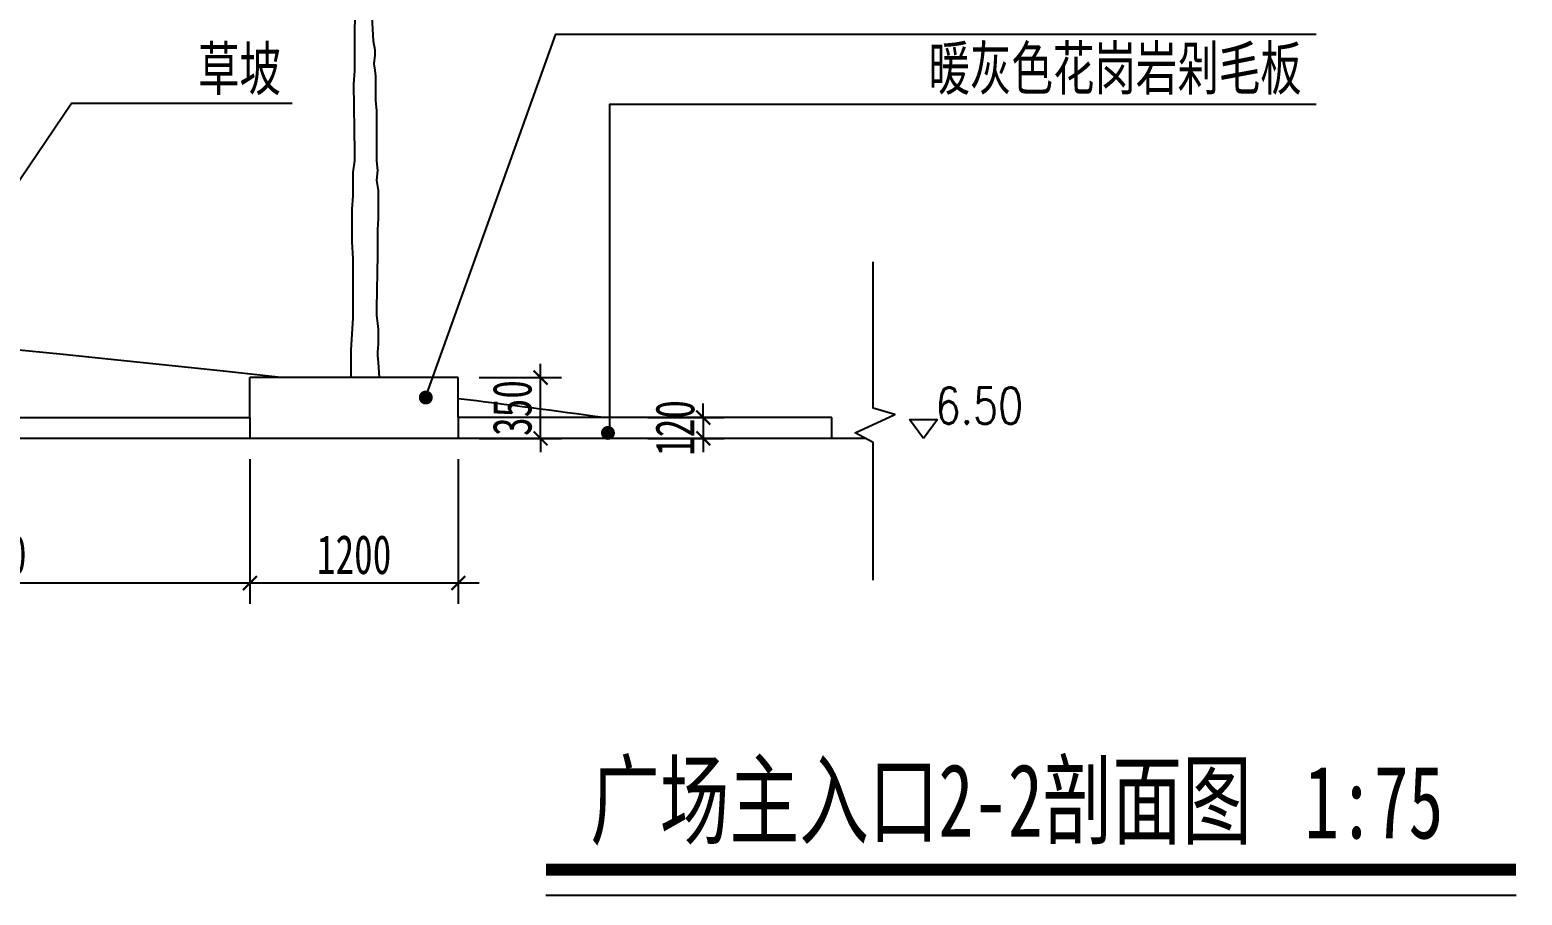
# Model space of a CAD drawing. Extents: x 225307 to 340959, y 27372 to 84205.
# Drawn here: x 329248 to 337840, y 59782 to 64764 of the extents above; entities that cross this region are included whole.
import ezdxf
from ezdxf.enums import TextEntityAlignment as Align

# ---------------------------------------------------------------- set-up
doc = ezdxf.new("R2010")
doc.units = 0
doc.header["$MEASUREMENT"] = 0
doc.linetypes.add('CONTINOUS', pattern=[0])
doc.linetypes.add('DASHED', pattern=[0.75, 0.5, -0.25])
doc.layers.get('0').update_dxf_attribs({"linetype": 'CONTINUOUS'})
doc.layers.get('DEFPOINTS').update_dxf_attribs({"linetype": 'DASHED'})
for name, color, linetype in [('3', 7, 'CONTINUOUS'), ('4', 4, 'CONTINUOUS'), ('GCD', 1, 'CONTINUOUS'), ('LAYER4', 4, 'CONTINUOUS'), ('PH', 8, 'CONTINUOUS'), ('道路', 3, 'CONTINUOUS')]:
    doc.layers.add(name, color=color, linetype=linetype)
doc.styles.add('DIM_FONT', font='@SimSun.ttf', dxfattribs={"width": 0.8})
doc.styles.add('HZ', font='rs', dxfattribs={"width": 0.8, "bigfont": 'hztxt'})
doc.styles.add('宋体', font='SimSun.ttf', dxfattribs={"width": 0.7})
doc.dimstyles.new('NORMAL', dxfattribs={"dimtxt": 300, "dimasz": 1, "dimexe": 250, "dimexo": 300, "dimgap": 150, "dimtad": 1, "dimdec": 0, "dimzin": 0, "dimtxsty": 'DIM_FONT', "dimblk": '_DIMX', "dimblk1": 'ARCHTICK', "dimblk2": 'ARCHTICK', "dimcen": 0.09, "dimdle": 20, "dimclrd": 4, "dimclre": 4, "dimclrt": 7, "dimazin": 3, "dimtfac": 1, "dimtdec": 0, "dimtix": 1, "dimtmove": 0, "dimatfit": 3, "dimtolj": 1, "dimtzin": 0})

# ---------------------------------------------------------------- blocks, each defined once
blk = doc.blocks.new('A$C434820D8')
at = {"layer": 'PH', "color": 2, "linetype": 'CONTINOUS', "const_width": 10}
blk.add_lwpolyline([(5, 10, 1), (15, 10, 1)], format="xyb", close=True, dxfattribs=at)
blk = doc.blocks.new('_ARCHTICK')
at = {"color": 0, "linetype": 'BYBLOCK', "const_width": 0.15}
blk.add_lwpolyline([(-0.5, -0.5), (0.5, 0.5)], dxfattribs=at)
blk = doc.blocks.new('*D147')
at = {"color": 8, "linetype": 'BYBLOCK'}
for p, q in [((338208.8, 62531.9), (338208.8, 62611.9)), ((337889, 62531.9), (338328.8, 62531.9)), ((338208.8, 62531.9), (338208.8, 62411.9)), ((337889, 62411.9), (338328.8, 62411.9)), ((338208.8, 62411.9), (338208.8, 62331.9))]:
    blk.add_line(p, q, dxfattribs=at)
at = {"layer": 'DEFPOINTS', "color": 0, "linetype": 'BYBLOCK'}
for p in [(337769, 62531.9), (337769, 62411.9), (338208.8, 62411.9)]:
    blk.add_point(p, dxfattribs=at)
at = {"color": 8, "linetype": 'BYBLOCK', "xscale": 80, "yscale": 80, "zscale": 80}
for p, rotation in [((338208.8, 62531.9), 270), ((338208.8, 62411.9), 90)]:
    blk.add_blockref('_ARCHTICK', p, dxfattribs=dict(at, rotation=rotation))
at = {"color": 4, "linetype": 'BYBLOCK', "insert": (338046.3, 62471.9), "char_height": 225, "attachment_point": 5, "rotation": 90, "style": '宋体'}
blk.add_mtext('\\A1;120', dxfattribs=at)
blk = doc.blocks.new('_DIMX')
blk.add_line((-150, 0), (150, 0))
at = {"const_width": 50}
blk.add_lwpolyline([(-70, -70), (70, 70)], dxfattribs=at)
blk = doc.blocks.new('*D148')
at = {"color": 8, "linetype": 'BYBLOCK'}
for p, q in [((337271.9, 62761.9), (337271.9, 62841.9)), ((336918.4, 62761.9), (337391.9, 62761.9)), ((337271.9, 62411.9), (337271.9, 62761.9)), ((336918.4, 62411.9), (337391.9, 62411.9)), ((337271.9, 62411.9), (337271.9, 62331.9))]:
    blk.add_line(p, q, dxfattribs=at)
at = {"layer": 'DEFPOINTS', "color": 0, "linetype": 'BYBLOCK'}
for p in [(336798.4, 62761.9), (337271.9, 62761.9), (336798.4, 62411.9)]:
    blk.add_point(p, dxfattribs=at)
at = {"color": 8, "linetype": 'BYBLOCK', "xscale": 80, "yscale": 80, "zscale": 80}
for p, rotation in [((337271.9, 62761.9), 270), ((337271.9, 62411.9), 90)]:
    blk.add_blockref('_ARCHTICK', p, dxfattribs=dict(at, rotation=rotation))
at = {"color": 4, "linetype": 'BYBLOCK', "insert": (337109.4, 62586.9), "char_height": 225, "attachment_point": 5, "rotation": 90, "style": '宋体'}
blk.add_mtext('\\A1;350', dxfattribs=at)
blk = doc.blocks.new('*D149')
at = {"color": 8, "linetype": 'BYBLOCK'}
for p, q in [((335598.4, 62291.9), (335598.4, 61459.2)), ((336798.4, 62291.9), (336798.4, 61459.2)), ((336918.4, 61579.2), (335478.4, 61579.2))]:
    blk.add_line(p, q, dxfattribs=at)
at = {"layer": 'DEFPOINTS', "color": 0, "linetype": 'BYBLOCK'}
for p in [(335598.4, 62411.9), (336798.4, 62411.9), (335598.4, 61579.2)]:
    blk.add_point(p, dxfattribs=at)
at = {"color": 8, "linetype": 'BYBLOCK', "xscale": 80, "yscale": 80, "zscale": 80, "rotation": 180}
blk.add_blockref('_ARCHTICK', (335598.4, 61579.2), dxfattribs=at)
at = {"color": 8, "linetype": 'BYBLOCK', "xscale": 80, "yscale": 80, "zscale": 80}
blk.add_blockref('_ARCHTICK', (336798.4, 61579.2), dxfattribs=at)
at = {"color": 4, "linetype": 'BYBLOCK', "insert": (336198.4, 61741.7), "char_height": 225, "attachment_point": 5, "style": '宋体'}
blk.add_mtext('\\A1;1200', dxfattribs=at)
blk = doc.blocks.new('*D150')
at = {"color": 8, "linetype": 'BYBLOCK'}
for p, q in [((332598.4, 62291.9), (332598.4, 61459.2)), ((335598.4, 62291.9), (335598.4, 61459.2)), ((335718.4, 61579.2), (332478.4, 61579.2))]:
    blk.add_line(p, q, dxfattribs=at)
at = {"layer": 'DEFPOINTS', "color": 0, "linetype": 'BYBLOCK'}
for p in [(332598.4, 62411.9), (335598.4, 62411.9), (332598.4, 61579.2)]:
    blk.add_point(p, dxfattribs=at)
at = {"color": 8, "linetype": 'BYBLOCK', "xscale": 80, "yscale": 80, "zscale": 80, "rotation": 180}
blk.add_blockref('_ARCHTICK', (332598.4, 61579.2), dxfattribs=at)
at = {"color": 8, "linetype": 'BYBLOCK', "xscale": 80, "yscale": 80, "zscale": 80}
blk.add_blockref('_ARCHTICK', (335598.4, 61579.2), dxfattribs=at)
at = {"color": 4, "linetype": 'BYBLOCK', "insert": (334098.4, 61741.7), "char_height": 225, "attachment_point": 5, "style": '宋体'}
blk.add_mtext('\\A1;3000', dxfattribs=at)
blk = doc.blocks.new('A$C6FD46A49')
at = {"layer": '3', "color": 1}
blk.add_solid([(0, 54.6), (81.3, 54.6), (40.7, 0), (0, 54.6)], dxfattribs=at)
at = {"layer": 'LAYER4', "color": 1}
for p, q in [((0, 54.6), (81.3, 54.6)), ((40.7, 0), (0, 54.6)), ((81.3, 54.6), (40.7, 0))]:
    blk.add_line(p, q, dxfattribs=at)
blk = doc.blocks.new('A$C2BD378DE')
at = {"layer": 'LAYER4', "color": 251}
for points in [[(3766.7, 1821.2), (4141.8, 1841.5), (4192.5, 1851.6), (4222.9, 1851.6), (4273.6, 1846.6), (4309.1, 1851.6), (4344.6, 1856.7), (4380.1, 1856.7), (4425.7, 1856.7), (4486.5, 1856.7), (4542.3, 1861.8), (4593, 1861.8), (4664, 1861.8), (4709.6, 1861.8), (4770.4, 1861.8), (4831.2, 1861.8), (4887, 1866.8), (4942.8, 1861.8), (5003.6, 1871.9), (5094.8, 1871.9), (5165.8, 1871.9), (5226.6, 1866.8), (5297.6, 1866.8), (5373.6, 1866.8), (5679.8, 1861.4), (5720.4, 1861.4), (5801.5, 1871.5), (5887.7, 1871.5), (5933.3, 1866.5), (5953.6, 1866.5), (5994.1, 1871.5), (6080.3, 1876.6)], [(3822.5, 1740), (4091.1, 1734.9), (4172.2, 1734.9), (4233.1, 1734.9), (4314.2, 1734.9), (4390.2, 1729.9), (4780.6, 1734.9), (4831.2, 1734.9), (4897.1, 1724.8), (4968.1, 1724.8), (5034, 1724.8), (5110, 1719.7), (5206.4, 1719.7), (5297.6, 1719.7), (5393.9, 1724.8), (5735.6, 1724.4), (5923.1, 1714.3), (5984, 1714.3), (6019.5, 1714.3), (6080.3, 1714.3)]]:
    blk.add_lwpolyline(points, dxfattribs=at)

msp = doc.modelspace()

# ---------------------------------------------------------------- linework, layer by layer
at = {"layer": '4'}
msp.add_line((332219.2, 59781.9, 14075.6), (337804.8, 59781.9, 14075.6), dxfattribs=at)
at = {"layer": '4', "const_width": 70, "elevation": 14075.6}
msp.add_lwpolyline([(332219.2, 59929), (337804.8, 59929)], dxfattribs=at)
at = {"layer": 'PH', "color": 2}
for p, q in [((330515.1, 62531.9), (330515.1, 62761.9, 7947)), ((331715.1, 62761.9), (330515.1, 62761.9)), ((331715.1, 62531.9), (331715.1, 62761.9, 7947)), ((327515.1, 62531.9), (330515.1, 62531.9)), ((333865.1, 62531.9), (331715.1, 62531.9)), ((333865.1, 62411.9, -1986.7), (333865.1, 62531.9)), ((334059.3, 62411.9), (308443.6, 62411.9))]:
    msp.add_line(p, q, dxfattribs=at)
at = {"layer": 'PH', "color": 8}
for points in [[(331522.7, 62636.2), (332276, 64738.8), (336653, 64738.8)], [(328411.1, 62751.4), (329487.1, 64343.1), (330758.1, 64343.1)], [(332587.7, 62467.5), (332587.7, 64336.4), (336653, 64336.4)]]:
    msp.add_lwpolyline(points, dxfattribs=at)
at = {"layer": 'PH', "color": 8, "elevation": 5581.3}
msp.add_lwpolyline([(334102.5, 61596.1), (334102.5, 62389.2), (333999, 62443.6), (334228.4, 62549.1), (334102.5, 62586.2), (334102.5, 63429.3)], dxfattribs=at)
at = {"layer": '道路', "color": 4}
for p, q in [((330515.1, 62531.9), (330515.1, 62411.9)), ((331715.1, 62531.9), (331715.1, 62411.9))]:
    msp.add_line(p, q, dxfattribs=at)
at = {"layer": '道路', "color": 8}
for start, end in [(83.550842, 96.449158), (82.350636, 82.891707)]:
    msp.add_arc((320643.6, -26142), 89470.1, start, end, dxfattribs=at)

# ---------------------------------------------------------------- block references
at = {"layer": '3', "color": 1}
for name, p, xscale, yscale, zscale in [('A$C434820D8', (331487.9, 62607.3, 12042.3), 4, 4, 4), ('A$C434820D8', (332536.6, 62403.5, 12042.3), 4, 4, 4), ('A$C6FD46A49', (334311.8, 62411.9), 2, 2, 2)]:
    msp.add_blockref(name, p, dxfattribs=dict(at, xscale=xscale, yscale=yscale, zscale=zscale))
at = {"layer": '道路', "color": 8, "rotation": 270}
msp.add_blockref('A$C2BD378DE', (329382.4, 68842.2, 7947), dxfattribs=at)

# ---------------------------------------------------------------- texts
at = {"layer": '4', "style": '宋体', "width": 0.7}
for s, height, p in [('草坡', 250, (330216.6, 64415.1, 4021.6)), ('暖灰色花岗岩剁毛板', 250, (334422.2, 64418.6, 4021.6)), ('广场主入口2-2剖面图', 420, (332474.4, 60118.7, 14075.6)), ('1:75', 420, (336586, 60108.3, 14075.6))]:
    msp.add_text(s, height=height, dxfattribs=at).set_placement(p)
at = {"layer": 'GCD', "linetype": 'CONTINUOUS', "style": 'HZ', "width": 0.8}
msp.add_text('6.50', height=210, dxfattribs=at).set_placement((334714.6, 62600.6), align=Align.MIDDLE)

# ---------------------------------------------------------------- dimensions: what is measured, and where the dimension line sits
at = {"layer": '道路', "color": 8}
for base, p1, p2, picture, middle in [((332188.6, 62761.9), (331715.1, 62411.9), (331715.1, 62761.9), '*D148', (332026.1, 62586.9)), ((333125.5, 62411.9), (332685.8, 62531.9), (332685.8, 62411.9), '*D147', (332963, 62471.9))]:
    dim = msp.add_linear_dim(base=base, p1=p1, p2=p2, angle=90, dimstyle='NORMAL', override={"dimtxt": 225, "dimasz": 80, "dimexe": 120, "dimexo": 120, "dimgap": 50, "dimtxsty": '宋体', "dimsah": 1, "dimdle": 120, "dimclrd": 8, "dimclre": 8, "dimclrt": 4}, dxfattribs=at)
    dim.commit()
    dim.dimension.update_dxf_attribs({"geometry": picture, "text_midpoint": middle, "insert": (-5083.3, 0)})
for base, p1, p2, picture, middle in [((327515.1, 61579.2), (330515.1, 62411.9), (327515.1, 62411.9), '*D150', (329015.1, 61741.7)), ((330515.1, 61579.2), (331715.1, 62411.9), (330515.1, 62411.9), '*D149', (331115.1, 61741.7))]:
    dim = msp.add_linear_dim(base=base, p1=p1, p2=p2, dimstyle='NORMAL', override={"dimtxt": 225, "dimasz": 80, "dimexe": 120, "dimexo": 120, "dimgap": 50, "dimtxsty": '宋体', "dimsah": 1, "dimdle": 120, "dimclrd": 8, "dimclre": 8, "dimclrt": 4}, dxfattribs=at)
    dim.commit()
    dim.dimension.update_dxf_attribs({"geometry": picture, "text_midpoint": middle, "insert": (-5083.3, 0)})

doc.saveas('drawing.dxf')
